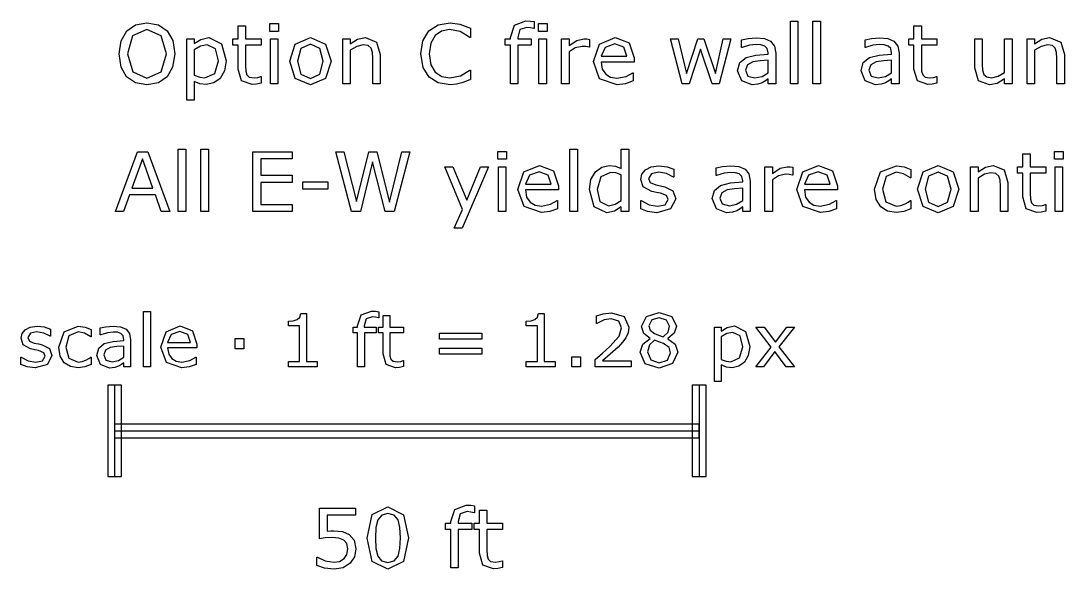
# Model space of a CAD drawing. Header units: inches. Extents: x -33163 to 19162, y -8858 to 30669.
# Drawn here: x 3938 to 5006, y 20226 to 20787 of the extents above; entities that cross this region are included whole.
import ezdxf

# ---------------------------------------------------------------- set-up
doc = ezdxf.new("R2010")
doc.units = ezdxf.units.IN
doc.layers.add('Layer 1', color=7, linetype='Continuous')
doc.layers.add('SOLID-2', color=253, linetype='Continuous')

# ---------------------------------------------------------------- blocks, each defined once
blk = doc.blocks.new('A$C0f725650')
at = {"layer": 'Layer 1', "color": 7}
for points in [[(23.781981, 16.878279), (23.943599, 16.593402), (24.000572, 16.210868), (23.942436, 15.82717), (23.781981, 15.545812), (23.528508, 15.369071), (23.195971, 15.309778), (22.863433, 15.370235), (22.609961, 15.545812), (22.448343, 15.828334), (22.392533, 16.210868), (22.448343, 16.58991), (22.611124, 16.878279), (22.864596, 17.052692), (23.195971, 17.113149), (23.529671, 17.051528), (23.781981, 16.878279), (23.781981, 16.878279)], [(23.761052, 16.210868), (23.609899, 16.730615), (23.197134, 16.914315), (22.782044, 16.730615), (22.632053, 16.210868), (22.785532, 15.688819), (23.197134, 15.508585), (23.607574, 15.688819), (23.761052, 16.210868), (23.761052, 16.210868)], [(26.50623, 15.357429), (26.371355, 15.330706), (26.242293, 15.320123), (25.939987, 15.427094), (25.836505, 15.770099), (25.836505, 16.460767), (25.688839, 16.460767), (25.688839, 16.644467), (25.836505, 16.644467), (25.836505, 17.017688), (26.055096, 17.017688), (26.055096, 16.644467), (26.50623, 16.644467), (26.50623, 16.460767), (26.055096, 16.460767), (26.055096, 15.868921), (26.059747, 15.708478), (26.092303, 15.601507), (26.162066, 15.532901), (26.299267, 15.511999), (26.410888, 15.52708), (26.494604, 15.553829), (26.506232, 15.553829), (26.50623, 15.357429)], [(27.005037, 16.862007), (26.75854, 16.862007), (26.75854, 17.088728), (27.005037, 17.088728), (27.005037, 16.862007)], [(32.56748, 15.471385), (32.451208, 15.419077), (32.316333, 15.367907), (32.161692, 15.330706), (31.979145, 15.314302), (31.636143, 15.366637), (31.368717, 15.532901), (31.19431, 15.81312), (31.131523, 16.209598), (31.191985, 16.592132), (31.366392, 16.877009), (31.632655, 17.049094), (31.980307, 17.108387), (32.258197, 17.074679), (32.56748, 16.956066), (32.56748, 16.682831), (32.550039, 16.682831), (32.266335, 16.857244), (31.965192, 16.911881), (31.727997, 16.86886), (31.540799, 16.737494), (31.415226, 16.516567), (31.371042, 16.209598), (31.419877, 15.89567), (31.547776, 15.681729), (31.737299, 15.553829), (31.967517, 15.513136), (32.279125, 15.570101), (32.551202, 15.741022), (32.567479, 15.741022), (32.56748, 15.471385)], [(34.411551, 16.943393), (34.399923, 16.943393), (34.305743, 16.964295), (34.203424, 16.975936), (33.998785, 16.913151), (33.935998, 16.688758), (33.935998, 16.644573), (34.33016, 16.644573), (34.33016, 16.460873), (33.942976, 16.460873), (33.942976, 15.345814), (33.724385, 15.345814), (33.724385, 16.460873), (33.57672, 16.460873), (33.57672, 16.644573), (33.724385, 16.644573), (33.724385, 16.687594), (33.839494, 17.042214), (34.172031, 17.166621), (34.303418, 17.159742), (34.411551, 17.143338), (34.411551, 16.943393)], [(34.784784, 16.862007), (34.538288, 16.862007), (34.538288, 17.088728), (34.784784, 17.088728), (34.784784, 16.862007)], [(42.051773, 15.345814), (41.833182, 15.345814), (41.833182, 17.155006), (42.051773, 17.155006), (42.051773, 15.345814)], [(42.705221, 15.345814), (42.48663, 15.345814), (42.48663, 17.155006), (42.705221, 17.155006), (42.705221, 15.345814)], [(46.079429, 15.357429), (45.944555, 15.330706), (45.815491, 15.320123), (45.513187, 15.427094), (45.409703, 15.770099), (45.409703, 16.460767), (45.262039, 16.460767), (45.262039, 16.644467), (45.409703, 16.644467), (45.409703, 17.017688), (45.628293, 17.017688), (45.628293, 16.644467), (46.079429, 16.644467), (46.079429, 16.460767), (45.628293, 16.460767), (45.628293, 15.868921), (45.63295, 15.708478), (45.665507, 15.601507), (45.73527, 15.532901), (45.872472, 15.511999), (45.984091, 15.52708), (46.067808, 15.553829), (46.079423, 15.553829), (46.079429, 15.357429)], [(25.491177, 16.010896), (25.445831, 15.721363), (25.317932, 15.500463), (25.136548, 15.366743), (24.916794, 15.320229), (24.733085, 15.342189), (24.566816, 15.410796), (24.566816, 14.866654), (24.348225, 14.866654), (24.348225, 16.64444), (24.566816, 16.64444), (24.566816, 16.508392), (24.762153, 16.630497), (24.994697, 16.680476), (25.35979, 16.502597), (25.491177, 16.010764), (25.491177, 16.010896)], [(26.991083, 15.345814), (26.772492, 15.345814), (26.772492, 16.644573), (26.991083, 16.644573), (26.991083, 15.345814)], [(28.530522, 15.994598), (28.367742, 15.493478), (27.931722, 15.309778), (27.493378, 15.493478), (27.33176, 15.994598), (27.493378, 16.495745), (27.931722, 16.680609), (28.367742, 16.495745), (28.530522, 15.994598), (28.530522, 15.994598)], [(29.954852, 15.345814), (29.736261, 15.345814), (29.736261, 16.085297), (29.725797, 16.252725), (29.687427, 16.375994), (29.603711, 16.448067), (29.46186, 16.472408), (29.274662, 16.428223), (29.087464, 16.315431), (29.087464, 15.345814), (28.868873, 15.345814), (28.868873, 16.644573), (29.087464, 16.644573), (29.087464, 16.500401), (29.299079, 16.632931), (29.523484, 16.680609), (29.844394, 16.553874), (29.954852, 16.188775), (29.954852, 15.345814)], [(34.770831, 15.345814), (34.55224, 15.345814), (34.55224, 16.644573), (34.770831, 16.644573), (34.770831, 15.345814)], [(36.013777, 16.40621), (36.002149, 16.40621), (35.906806, 16.422614), (35.798673, 16.428435), (35.603336, 16.383085), (35.421952, 16.267992), (35.421952, 15.345814), (35.203361, 15.345814), (35.203361, 16.644573), (35.421952, 16.644573), (35.421952, 16.452723), (35.651008, 16.600387), (35.854484, 16.644573), (35.937037, 16.641133), (36.013776, 16.63055), (36.013777, 16.40621)], [(37.30672, 15.972532), (36.349803, 15.972532), (36.385847, 15.76322), (36.484678, 15.617885), (36.627692, 15.534171), (36.811402, 15.506257), (37.077664, 15.558592), (37.269513, 15.663234), (37.281141, 15.663234), (37.281141, 15.424871), (37.055574, 15.346978), (36.813728, 15.315572), (36.309109, 15.489985), (36.127725, 15.987639), (36.30097, 16.493416), (36.75908, 16.680609), (37.163706, 16.527124), (37.306721, 16.091118), (37.30672, 15.972532)], [(40.108871, 16.644573), (39.77052, 15.345814), (39.568207, 15.345814), (39.234507, 16.346917), (38.903132, 15.345814), (38.701982, 15.345814), (38.360143, 16.644573), (38.588035, 16.644573), (38.826393, 15.638813), (39.150791, 16.644573), (39.331012, 16.644573), (39.66355, 15.638813), (39.889117, 16.644573), (40.108871, 16.644573)], [(41.409952, 15.345814), (41.192524, 15.345814), (41.192524, 15.484164), (41.113459, 15.428364), (41.018116, 15.372563), (40.892543, 15.328378), (40.726274, 15.309857), (40.428618, 15.426115), (40.306533, 15.722607), (40.36932, 15.960969), (40.550704, 16.105141), (40.83557, 16.176075), (41.192524, 16.203989), (41.192524, 16.237697), (41.165782, 16.36094), (41.091368, 16.437695), (40.979747, 16.473731), (40.843709, 16.482992), (40.65186, 16.459708), (40.433269, 16.394595), (40.421643, 16.394595), (40.421643, 16.616659), (40.606515, 16.655024), (40.844873, 16.675926), (41.08323, 16.652642), (41.259963, 16.575887), (41.371584, 16.437536), (41.409954, 16.227087), (41.409952, 15.345814)], [(44.984148, 15.345814), (44.766721, 15.345814), (44.766721, 15.484164), (44.687656, 15.428364), (44.592313, 15.372563), (44.46674, 15.328378), (44.30047, 15.309857), (44.002815, 15.426115), (43.880729, 15.722607), (43.943516, 15.960969), (44.124898, 16.105141), (44.409764, 16.176075), (44.766721, 16.203989), (44.766721, 16.237697), (44.739977, 16.36094), (44.665563, 16.437695), (44.553944, 16.473731), (44.417906, 16.482992), (44.226056, 16.459708), (44.007466, 16.394595), (43.995851, 16.394595), (43.995851, 16.616659), (44.180723, 16.655024), (44.41908, 16.675926), (44.657438, 16.652642), (44.834171, 16.575887), (44.945791, 16.437536), (44.984161, 16.227087), (44.984148, 15.345814)], [(48.257201, 15.345788), (48.03861, 15.345788), (48.03861, 15.489959), (47.826994, 15.356265), (47.603752, 15.309751), (47.285168, 15.434158), (47.171222, 15.801585), (47.171222, 16.644546), (47.389813, 16.644546), (47.389813, 15.905063), (47.399126, 15.735307), (47.43866, 15.61553), (47.520051, 15.541129), (47.665389, 15.517846), (47.850261, 15.562031), (48.038623, 15.674823), (48.038623, 16.64452), (48.257214, 16.64452), (48.257201, 15.345788)], [(49.773386, 15.345788), (49.554795, 15.345788), (49.554795, 16.085271), (49.544318, 16.252699), (49.50595, 16.375968), (49.422234, 16.44804), (49.280383, 16.472382), (49.093185, 16.428197), (48.905987, 16.315405), (48.905987, 15.345814), (48.687397, 15.345814), (48.687397, 16.644573), (48.905987, 16.644573), (48.905987, 16.500401), (49.117601, 16.632931), (49.342007, 16.680609), (49.662917, 16.553874), (49.773375, 16.188775), (49.773386, 15.345788)], [(25.26561, 16.005075), (25.185382, 16.356204), (24.938886, 16.472488), (24.749363, 16.431795), (24.566816, 16.324824), (24.566816, 15.588833), (24.726109, 15.531842), (24.878425, 15.516761), (25.163291, 15.640004), (25.26561, 16.005102), (25.26561, 16.005075)], [(28.304955, 15.994598), (28.206124, 16.369009), (27.931722, 16.492252), (27.654996, 16.369009), (27.557327, 15.994598), (27.656158, 15.623706), (27.931722, 15.498134), (28.204961, 15.622541), (28.304955, 15.994598), (28.304955, 15.994598)], [(37.093942, 16.13996), (37.006738, 16.40621), (36.747452, 16.500401), (36.467237, 16.396923), (36.349803, 16.13996), (37.093942, 16.13996)], [(41.192524, 15.665563), (41.192524, 16.027168), (40.956492, 16.009706), (40.742552, 15.975971), (40.590236, 15.892257), (40.5321, 15.737635), (40.599538, 15.569016), (40.805339, 15.513216), (41.015791, 15.557401), (41.192524, 15.665536), (41.192524, 15.665563)], [(44.766721, 15.665563), (44.766721, 16.027168), (44.530689, 16.009706), (44.316748, 15.975971), (44.164432, 15.892257), (44.106296, 15.737635), (44.173735, 15.569016), (44.379536, 15.513216), (44.589988, 15.557401), (44.766721, 15.665536), (44.766721, 15.665563)], [(23.856395, 11.641652), (23.611061, 11.641652), (23.441304, 12.124172), (22.692514, 12.124172), (22.522757, 11.641652), (22.289051, 11.641652), (22.919244, 13.372951), (23.226202, 13.372951), (23.856395, 11.641652)], [(24.322645, 11.641652), (24.104054, 11.641652), (24.104054, 13.450844), (24.322645, 13.450844), (24.322645, 11.641652)], [(24.976093, 11.641652), (24.757502, 11.641652), (24.757502, 13.450844), (24.976093, 13.450844), (24.976093, 11.641652)], [(27.403848, 11.641652), (26.263222, 11.641652), (26.263222, 13.372951), (27.403848, 13.372951), (27.403848, 13.168296), (26.49344, 13.168296), (26.49344, 12.693925), (27.403848, 12.693925), (27.403848, 12.48927), (26.49344, 12.48927), (26.49344, 11.84628), (27.403848, 11.84628), (27.403848, 11.641652)], [(30.807125, 13.372951), (30.357153, 11.641652), (30.097867, 11.641652), (29.733936, 13.078761), (29.378144, 11.641652), (29.124671, 11.641652), (28.66656, 13.372951), (28.902592, 13.372951), (29.266523, 11.933487), (29.62464, 13.372951), (29.858346, 13.372951), (30.219952, 11.919544), (30.581557, 13.372951), (30.807125, 13.372951)], [(33.610438, 13.157845), (33.363942, 13.157845), (33.363942, 13.384566), (33.610438, 13.384566), (33.610438, 13.157845)], [(35.66845, 11.641652), (35.449859, 11.641652), (35.449859, 13.450844), (35.66845, 13.450844), (35.66845, 11.641652)], [(37.154404, 11.641652), (36.935813, 11.641652), (36.935813, 11.777701), (36.739313, 11.650965), (36.517234, 11.605616), (36.14749, 11.784659), (36.011452, 12.281149), (36.05796, 12.575312), (36.185859, 12.795075), (36.369569, 12.929933), (36.58816, 12.976447), (36.769544, 12.954222), (36.935813, 12.887944), (36.935813, 13.450712), (37.154404, 13.450712), (37.154404, 11.641652)], [(49.231559, 11.653294), (49.096683, 11.626571), (48.967622, 11.615987), (48.665315, 11.722958), (48.561834, 12.065964), (48.561834, 12.756631), (48.414167, 12.756631), (48.414167, 12.940331), (48.561834, 12.940331), (48.561834, 13.313552), (48.780424, 13.313552), (48.780424, 12.940331), (49.231559, 12.940331), (49.231559, 12.756631), (48.780424, 12.756631), (48.780424, 12.164786), (48.785081, 12.004342), (48.817635, 11.897371), (48.887398, 11.828765), (49.0246, 11.807863), (49.136219, 11.822944), (49.219936, 11.849694), (49.231551, 11.849694), (49.231559, 11.653294)], [(49.730364, 13.157871), (49.483868, 13.157871), (49.483868, 13.384593), (49.730364, 13.384593), (49.730364, 13.157871)], [(23.370379, 12.321842), (23.066909, 13.171788), (22.762277, 12.321842), (23.370379, 12.321842)], [(33.089541, 12.940411), (32.331448, 11.162624), (32.097742, 11.162624), (32.339587, 11.704438), (31.822178, 12.940411), (32.059372, 12.940411), (32.458185, 11.977672), (32.860485, 12.940411), (33.089541, 12.940411)], [(33.596486, 11.641652), (33.377895, 11.641652), (33.377895, 12.940411), (33.596486, 12.940411), (33.596486, 11.641652)], [(35.116159, 12.26837), (34.159241, 12.26837), (34.195286, 12.059058), (34.294117, 11.913723), (34.437131, 11.830009), (34.62084, 11.802095), (34.887103, 11.85443), (35.078952, 11.959072), (35.090577, 11.959072), (35.090577, 11.720709), (34.86501, 11.642816), (34.623165, 11.61141), (34.118545, 11.785823), (33.937161, 12.283477), (34.110406, 12.789254), (34.568517, 12.976447), (34.973143, 12.822962), (35.116157, 12.386956), (35.116159, 12.26837)], [(34.903381, 12.435798), (34.816177, 12.702048), (34.556891, 12.796239), (34.276676, 12.692761), (34.159241, 12.435798), (34.903381, 12.435798)], [(36.935813, 11.961401), (36.935813, 12.706704), (36.777683, 12.761341), (36.625367, 12.776422), (36.339338, 12.648523), (36.237019, 12.285753), (36.316084, 11.933434), (36.569556, 11.813684), (36.757917, 11.854377), (36.935813, 11.961348), (36.935813, 11.961401)], [(38.512458, 12.016037), (38.364793, 11.724202), (37.963656, 11.610246), (37.698556, 11.64398), (37.497406, 11.719545), (37.497406, 11.964893), (37.509031, 11.964893), (37.73925, 11.840486), (37.982258, 11.795137), (38.207825, 11.84165), (38.289215, 11.98815), (38.245032, 12.104408), (38.075275, 12.17185), (37.95319, 12.196192), (37.817152, 12.226407), (37.574144, 12.358963), (37.503218, 12.575233), (37.535774, 12.726389), (37.63693, 12.853125), (37.802036, 12.939167), (38.027604, 12.971711), (38.262473, 12.94266), (38.461298, 12.874053), (38.461298, 12.640347), (38.449672, 12.640347), (38.246196, 12.743825), (38.011327, 12.786847), (37.809014, 12.740333), (37.726461, 12.604311), (37.776458, 12.48337), (37.934588, 12.417118), (38.069463, 12.389205), (38.195036, 12.36354), (38.429906, 12.24379), (38.512458, 12.015878), (38.512458, 12.016037)], [(40.671626, 11.641652), (40.454198, 11.641652), (40.454198, 11.780002), (40.375133, 11.724202), (40.27979, 11.668401), (40.154217, 11.624216), (39.987948, 11.605695), (39.690292, 11.721953), (39.568207, 12.018445), (39.630993, 12.256807), (39.812378, 12.400979), (40.097243, 12.471913), (40.454198, 12.499827), (40.454198, 12.533535), (40.427455, 12.656778), (40.353042, 12.733533), (40.241421, 12.769569), (40.105383, 12.77883), (39.913534, 12.755546), (39.694943, 12.690433), (39.683315, 12.690433), (39.683315, 12.912497), (39.868187, 12.950862), (40.106544, 12.971764), (40.344902, 12.94848), (40.521635, 12.871725), (40.633256, 12.733374), (40.671625, 12.522925), (40.671626, 11.641652)], [(41.902945, 12.702048), (41.891319, 12.702048), (41.795976, 12.718452), (41.687843, 12.724273), (41.492507, 12.678923), (41.311123, 12.56383), (41.311123, 11.641652), (41.092532, 11.641652), (41.092532, 12.940411), (41.311123, 12.940411), (41.311123, 12.748561), (41.540178, 12.896225), (41.743654, 12.940411), (41.826207, 12.936971), (41.902946, 12.926388), (41.902945, 12.702048)], [(43.195888, 12.26837), (42.238971, 12.26837), (42.275015, 12.059058), (42.373846, 11.913723), (42.51686, 11.830009), (42.70057, 11.802095), (42.966832, 11.85443), (43.158681, 11.959072), (43.170309, 11.959072), (43.170309, 11.720709), (42.944742, 11.642816), (42.702896, 11.61141), (42.198276, 11.785823), (42.016893, 12.283477), (42.190138, 12.789254), (42.648248, 12.976447), (43.052874, 12.822962), (43.195889, 12.386956), (43.195888, 12.26837)], [(42.98311, 12.435798), (42.895906, 12.702048), (42.63662, 12.796239), (42.356405, 12.692761), (42.238971, 12.435798), (42.98311, 12.435798)], [(45.324825, 11.723038), (45.116698, 11.641652), (44.908572, 11.612574), (44.650448, 11.653267), (44.449298, 11.778865), (44.317912, 11.990478), (44.271403, 12.289298), (44.445811, 12.789254), (44.908572, 12.970626), (45.127163, 12.939246), (45.324825, 12.862517), (45.324825, 12.619498), (45.313209, 12.619498), (45.106245, 12.739248), (44.89928, 12.781105), (44.605114, 12.655534), (44.498143, 12.289298), (44.602788, 11.927693), (44.89928, 11.802095), (45.034156, 11.819558), (45.157404, 11.864881), (45.246934, 11.916051), (45.313209, 11.963729), (45.324825, 11.963729), (45.324825, 11.723038)], [(46.711949, 12.290436), (46.549167, 11.789316), (46.113147, 11.605616), (45.674802, 11.789316), (45.513187, 12.290436), (45.674802, 12.791583), (46.113147, 12.976447), (46.549167, 12.791583), (46.711949, 12.290436), (46.711949, 12.290436)], [(46.486381, 12.290436), (46.387549, 12.664847), (46.113147, 12.78809), (45.83642, 12.664847), (45.738752, 12.290436), (45.837584, 11.919544), (46.113147, 11.793972), (46.386387, 11.918379), (46.486381, 12.290436), (46.486381, 12.290436)], [(48.136278, 11.641652), (47.917688, 11.641652), (47.917688, 12.381135), (47.90721, 12.548563), (47.868843, 12.671832), (47.785126, 12.743905), (47.643275, 12.768246), (47.456078, 12.724061), (47.26888, 12.611269), (47.26888, 11.641652), (47.050289, 11.641652), (47.050289, 12.940411), (47.26888, 12.940411), (47.26888, 12.796239), (47.480493, 12.928769), (47.7049, 12.976447), (48.02581, 12.849712), (48.136268, 12.484613), (48.136278, 11.641652)], [(49.716421, 11.641678), (49.497828, 11.641678), (49.497828, 12.940437), (49.716421, 12.940437), (49.716421, 11.641678)], [(28.43983, 12.293928), (27.714294, 12.293928), (27.714294, 12.504378), (28.43983, 12.504378), (28.43983, 12.293928)], [(40.454198, 11.961401), (40.454198, 12.323006), (40.218166, 12.305544), (40.004226, 12.271809), (39.85191, 12.188095), (39.793774, 12.033473), (39.861212, 11.864854), (40.067013, 11.809054), (40.277465, 11.853239), (40.454198, 11.961374), (40.454198, 11.961401)], [(29.91054, 8.563811), (29.900205, 8.563811), (29.816489, 8.582332), (29.725539, 8.59265), (29.543638, 8.536823), (29.487828, 8.337354), (29.487828, 8.29809), (29.838193, 8.29809), (29.838193, 8.13479), (29.494028, 8.13479), (29.494028, 7.143741), (29.299725, 7.143741), (29.299725, 8.134895), (29.168467, 8.134895), (29.168467, 8.298196), (29.299725, 8.298196), (29.299725, 8.336428), (29.402044, 8.651652), (29.697633, 8.762248), (29.814422, 8.755898), (29.91054, 8.741346), (29.91054, 8.563811)], [(23.295965, 7.143741), (23.101662, 7.143741), (23.101662, 8.751903), (23.295965, 8.751903), (23.295965, 7.143741)], [(28.128739, 7.143741), (27.295715, 7.143741), (27.295715, 7.300824), (27.616109, 7.300824), (27.616109, 8.332301), (27.295715, 8.332301), (27.295715, 8.472847), (27.435242, 8.483166), (27.547896, 8.515207), (27.62231, 8.580321), (27.654349, 8.687794), (27.814546, 8.687794), (27.814546, 7.300797), (28.128739, 7.300797), (28.128739, 7.143741)], [(30.632975, 7.154086), (30.513086, 7.130274), (30.398365, 7.121013), (30.129648, 7.216078), (30.037664, 7.520983), (30.037664, 8.134895), (29.906406, 8.134895), (29.906406, 8.298196), (30.037664, 8.298196), (30.037664, 8.629957), (30.231967, 8.629957), (30.231967, 8.298196), (30.632975, 8.298196), (30.632975, 8.134895), (30.231967, 8.134895), (30.231967, 7.608825), (30.236102, 7.466188), (30.265041, 7.371124), (30.327053, 7.310137), (30.449009, 7.291616), (30.548227, 7.30511), (30.622641, 7.328923), (30.632976, 7.328923), (30.632975, 7.154086)], [(35.017198, 7.143741), (34.184175, 7.143741), (34.184175, 7.300824), (34.504569, 7.300824), (34.504569, 8.332301), (34.184175, 8.332301), (34.184175, 8.472847), (34.323701, 8.483166), (34.436356, 8.515207), (34.51077, 8.580321), (34.542809, 8.687794), (34.703006, 8.687794), (34.703006, 7.300797), (35.017198, 7.300797), (35.017198, 7.143741)], [(37.220679, 7.143741), (36.178883, 7.143741), (36.178883, 7.359747), (36.395924, 7.545775), (36.599529, 7.730771), (36.871346, 8.035677), (36.944727, 8.280628), (36.865145, 8.467688), (36.645004, 8.535897), (36.441399, 8.502824), (36.227459, 8.401542), (36.217124, 8.401542), (36.217124, 8.61858), (36.412461, 8.684725), (36.650172, 8.714703), (37.021209, 8.599979), (37.155567, 8.290946), (37.132829, 8.126614), (37.067717, 7.982972), (36.972632, 7.856872), (36.841374, 7.719421), (36.612964, 7.508574), (36.392823, 7.320482), (37.220679, 7.320482), (37.220679, 7.143741)], [(38.5777, 7.572657), (38.421637, 7.240896), (38.030964, 7.108604), (37.632023, 7.2378), (37.484228, 7.568529), (37.558642, 7.800039), (37.768448, 7.965404), (37.768448, 7.971489), (37.58448, 8.116189), (37.525569, 8.312563), (37.668196, 8.601937), (38.030964, 8.717692), (38.3989, 8.607097), (38.536359, 8.325977), (38.471247, 8.120317), (38.280044, 7.963234), (38.280044, 7.956884), (38.501219, 7.803929), (38.5777, 7.572418), (38.5777, 7.572657)], [(38.332754, 8.324019), (38.246971, 8.499729), (38.029931, 8.565875), (37.81599, 8.503856), (37.733308, 8.336428), (37.774649, 8.207232), (37.901773, 8.111109), (38.011327, 8.062558), (38.151887, 8.012949), (38.29348, 8.154527), (38.332754, 8.324019), (38.332754, 8.324019)], [(20.447563, 7.476533), (20.316305, 7.21711), (19.959738, 7.115827), (19.724094, 7.145805), (19.545294, 7.212982), (19.545294, 7.431052), (19.555629, 7.431052), (19.760268, 7.320482), (19.976275, 7.28016), (20.176779, 7.321514), (20.249126, 7.451742), (20.209852, 7.555088), (20.058957, 7.615016), (19.950437, 7.636712), (19.829514, 7.663567), (19.613507, 7.781412), (19.550462, 7.973632), (19.579401, 8.107987), (19.669317, 8.220647), (19.816078, 8.297138), (20.016583, 8.326057), (20.225355, 8.300127), (20.402088, 8.239141), (20.402088, 8.031417), (20.391754, 8.031417), (20.210887, 8.123386), (20.002114, 8.161645), (19.82228, 8.12029), (19.7489, 7.999376), (19.793341, 7.891876), (19.933901, 7.83298), (20.05379, 7.808109), (20.165411, 7.785355), (20.374184, 7.678887), (20.447564, 7.476322), (20.447563, 7.476533)], [(21.579276, 7.216078), (21.394274, 7.143741), (21.209273, 7.117812), (20.97983, 7.154007), (20.80103, 7.265608), (20.684241, 7.453726), (20.6429, 7.719341), (20.797929, 8.163761), (21.209273, 8.324972), (21.403576, 8.297085), (21.579276, 8.228875), (21.579276, 8.01287), (21.568941, 8.01287), (21.384974, 8.119311), (21.201006, 8.156512), (20.939523, 8.044884), (20.844439, 7.719341), (20.937456, 7.397899), (21.201006, 7.286298), (21.320895, 7.301909), (21.430449, 7.342205), (21.51003, 7.387687), (21.568941, 7.430046), (21.579276, 7.430046), (21.579276, 7.216078)], [(22.725458, 7.143741), (22.532188, 7.143741), (22.532188, 7.266719), (22.461908, 7.21711), (22.377159, 7.167501), (22.265538, 7.128236), (22.117744, 7.111832), (21.853161, 7.215178), (21.74464, 7.47873), (21.800451, 7.690608), (21.961681, 7.818772), (22.214895, 7.881822), (22.532188, 7.906693), (22.532188, 7.93667), (22.508418, 8.046234), (22.442272, 8.114443), (22.343053, 8.146484), (22.222131, 8.154686), (22.051599, 8.134049), (21.857296, 8.076158), (21.846961, 8.076158), (21.846961, 8.273563), (22.011292, 8.307668), (22.223165, 8.326189), (22.435038, 8.305551), (22.592135, 8.237342), (22.691353, 8.114364), (22.725459, 7.927277), (22.725458, 7.143741)], [(24.646785, 7.700821), (23.796192, 7.700821), (23.828231, 7.514766), (23.916081, 7.385596), (24.043205, 7.311169), (24.206502, 7.286298), (24.44318, 7.332786), (24.613712, 7.425813), (24.624047, 7.425813), (24.624047, 7.213935), (24.423543, 7.144693), (24.208569, 7.11678), (23.760018, 7.271826), (23.598788, 7.714155), (23.752783, 8.163761), (24.159993, 8.330158), (24.519661, 8.193712), (24.646784, 7.806151), (24.646785, 7.700821)], [(24.457649, 7.849648), (24.380135, 8.086318), (24.149658, 8.170032), (23.900578, 8.078036), (23.796192, 7.849648), (24.457649, 7.849648)], [(40.65509, 7.734925), (40.614782, 7.477565), (40.501094, 7.281192), (40.339864, 7.162341), (40.144527, 7.121013), (39.98123, 7.140592), (39.833436, 7.201552), (39.833436, 6.717868), (39.639133, 6.717868), (39.639133, 8.298143), (39.833436, 8.298143), (39.833436, 8.177202), (40.007068, 8.285734), (40.213774, 8.330184), (40.538301, 8.172043), (40.65509, 7.734872), (40.65509, 7.734925)], [(41.957334, 7.143741), (41.712389, 7.143741), (41.38476, 7.587129), (41.055065, 7.143741), (40.828723, 7.143741), (41.279341, 7.719421), (40.832857, 8.298196), (41.077803, 8.298196), (41.403364, 7.862031), (41.729958, 8.298196), (41.957334, 8.298196), (41.503616, 7.729739), (41.957334, 7.143741)], [(26.002773, 7.671875), (25.75576, 7.671875), (25.75576, 7.964372), (26.002773, 7.964372), (26.002773, 7.671875)], [(32.899501, 7.951963), (31.673737, 7.951963), (31.673737, 8.117327), (32.899501, 8.117327), (32.899501, 7.951963)], [(38.364793, 7.553024), (38.322419, 7.704948), (38.159121, 7.820703), (38.052668, 7.863063), (37.898672, 7.917858), (37.748811, 7.780381), (37.693, 7.584034), (37.789119, 7.353555), (38.033031, 7.262592), (38.273843, 7.340115), (38.364793, 7.553024), (38.364793, 7.553024)], [(40.454586, 7.729634), (40.383272, 8.041762), (40.164164, 8.145135), (39.995699, 8.10894), (39.833436, 8.013875), (39.833436, 7.359641), (39.975029, 7.309), (40.110421, 7.295506), (40.363635, 7.40507), (40.454586, 7.729581), (40.454586, 7.729634)], [(22.532188, 7.427956), (22.532188, 7.749398), (22.322382, 7.733788), (22.132213, 7.70381), (21.996821, 7.629383), (21.945144, 7.491932), (22.005089, 7.342072), (22.188023, 7.292463), (22.375092, 7.331727), (22.532188, 7.42785), (22.532188, 7.427956)], [(32.899501, 7.517888), (31.673737, 7.517888), (31.673737, 7.683252), (32.899501, 7.683252), (32.899501, 7.517888)], [(35.751003, 7.143741), (35.50399, 7.143741), (35.50399, 7.438301), (35.751003, 7.438301), (35.751003, 7.143741)], [(22.060383, 6.614575), (22.060383, 3.968745), (22.457257, 3.968745), (22.457257, 6.614575), (22.060383, 6.614575)], [(22.25882, 6.614575), (22.25882, 3.968745)], [(38.993695, 6.614575), (38.993695, 3.968745), (39.390569, 3.968745), (39.390569, 6.614575), (38.993695, 6.614575)], [(39.192132, 6.614575), (39.192132, 3.968745)], [(22.25882, 5.490097), (22.25882, 5.093223), (39.192132, 5.093223), (39.192132, 5.490097), (22.25882, 5.490097)], [(22.25882, 5.29166), (39.192132, 5.29166)], [(29.250568, 1.872877), (29.206385, 1.641499), (29.085462, 1.455471), (28.885474, 1.3299), (28.618049, 1.286879), (28.34481, 1.317094), (28.122731, 1.388029), (28.122731, 1.63335), (28.139008, 1.63335), (28.36225, 1.529872), (28.613397, 1.488015), (28.77269, 1.511298), (28.911053, 1.592684), (28.987793, 1.712461), (29.014535, 1.874068), (28.983142, 2.025224), (28.898263, 2.124046), (28.750598, 2.185667), (28.557587, 2.204188), (28.359925, 2.190165), (28.197144, 2.162278), (28.197144, 3.054082), (29.23894, 3.054082), (29.23894, 2.850591), (28.421549, 2.850591), (28.421549, 2.390163), (28.523868, 2.397043), (28.61456, 2.399688), (28.861056, 2.375347), (29.05523, 2.291606), (29.199408, 2.126506), (29.250567, 1.873036), (29.250568, 1.872877)], [(30.776054, 2.189133), (30.629552, 1.504287), (30.177254, 1.286879), (29.721469, 1.507779), (29.578454, 2.186805), (29.723794, 2.868159), (30.177254, 3.089086), (30.631877, 2.864667), (30.776054, 2.189133), (30.776054, 2.189133)], [(32.684075, 2.920494), (32.672447, 2.920494), (32.578266, 2.941396), (32.475947, 2.953037), (32.271309, 2.890252), (32.208522, 2.665859), (32.208522, 2.621674), (32.602683, 2.621674), (32.602683, 2.437974), (32.2155, 2.437974), (32.2155, 1.322915), (31.996908, 1.322915), (31.996908, 2.437974), (31.849243, 2.437974), (31.849243, 2.621674), (31.996908, 2.621674), (31.996908, 2.664695), (32.112018, 3.019315), (32.444555, 3.143722), (32.575942, 3.136843), (32.684075, 3.120439), (32.684075, 2.920494)], [(30.470259, 1.661264), (30.524907, 1.882191), (30.540023, 2.189133), (30.524907, 2.496102), (30.469097, 2.717003), (30.357476, 2.851887), (30.177254, 2.897237), (29.99587, 2.851887), (29.883087, 2.714701), (29.828439, 2.490282), (29.814487, 2.186805), (29.827277, 1.883355), (29.881925, 1.664756), (29.990058, 1.526379), (30.177256, 1.478728), (30.358639, 1.524077), (30.47026, 1.661264), (30.470259, 1.661264)], [(33.496815, 1.33453), (33.36194, 1.307807), (33.232878, 1.297224), (32.930571, 1.404195), (32.827089, 1.7472), (32.827089, 2.437868), (32.679424, 2.437868), (32.679424, 2.621568), (32.827089, 2.621568), (32.827089, 2.994789), (33.04568, 2.994789), (33.04568, 2.621568), (33.496815, 2.621568), (33.496815, 2.437868), (33.04568, 2.437868), (33.04568, 1.846022), (33.050332, 1.685579), (33.082888, 1.578608), (33.152651, 1.510002), (33.289852, 1.4891), (33.401473, 1.504181), (33.485188, 1.53093), (33.496817, 1.53093), (33.496815, 1.33453)]]:
    blk.add_lwpolyline(points, dxfattribs=at)

msp = doc.modelspace()

# ---------------------------------------------------------------- block references
at = {"layer": 'SOLID-2', "xscale": 35.3548193792485, "yscale": 35.3548193792485, "zscale": 35.3548193792485}
msp.add_blockref('A$C0f725650', (3247.20147, 20180.01122), dxfattribs=at)

doc.saveas('drawing.dxf')
